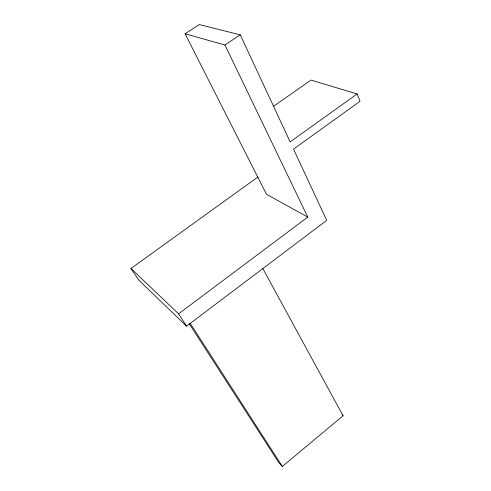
<?xml version="1.0" encoding="UTF-8"?>
<svg xmlns="http://www.w3.org/2000/svg" width="491" height="491" viewBox="0 0 491 491"><rect width="100%" height="100%" fill="white"/><g stroke="black" fill="none" stroke-linecap="round" stroke-linejoin="round"><path stroke-width="0.74" d="M189.225 323.716L279.023 462.933L282.35 466.45L343.08 415.791L262.832 268.559M257.996 176.969L130.987 268.467L138.591 279.895L186.574 326.184L326.699 220.336L293.526 149.147L360.013 101.306L357.11 93.959L311.048 80.088L273.389 106.387M130.987 268.467L178.571 313.853L307.771 217.096L224.958 45.012L185.082 33.787L199.285 24.55L240.265 34.855L290.15 141.905L357.11 93.959M224.958 45.012L240.265 34.855M307.771 217.096L266.484 194.276L185.082 33.787M342.043 414.895L343.08 415.791M178.571 313.853L186.574 326.184M190.207 323.33L282.35 466.45"/></g></svg>
